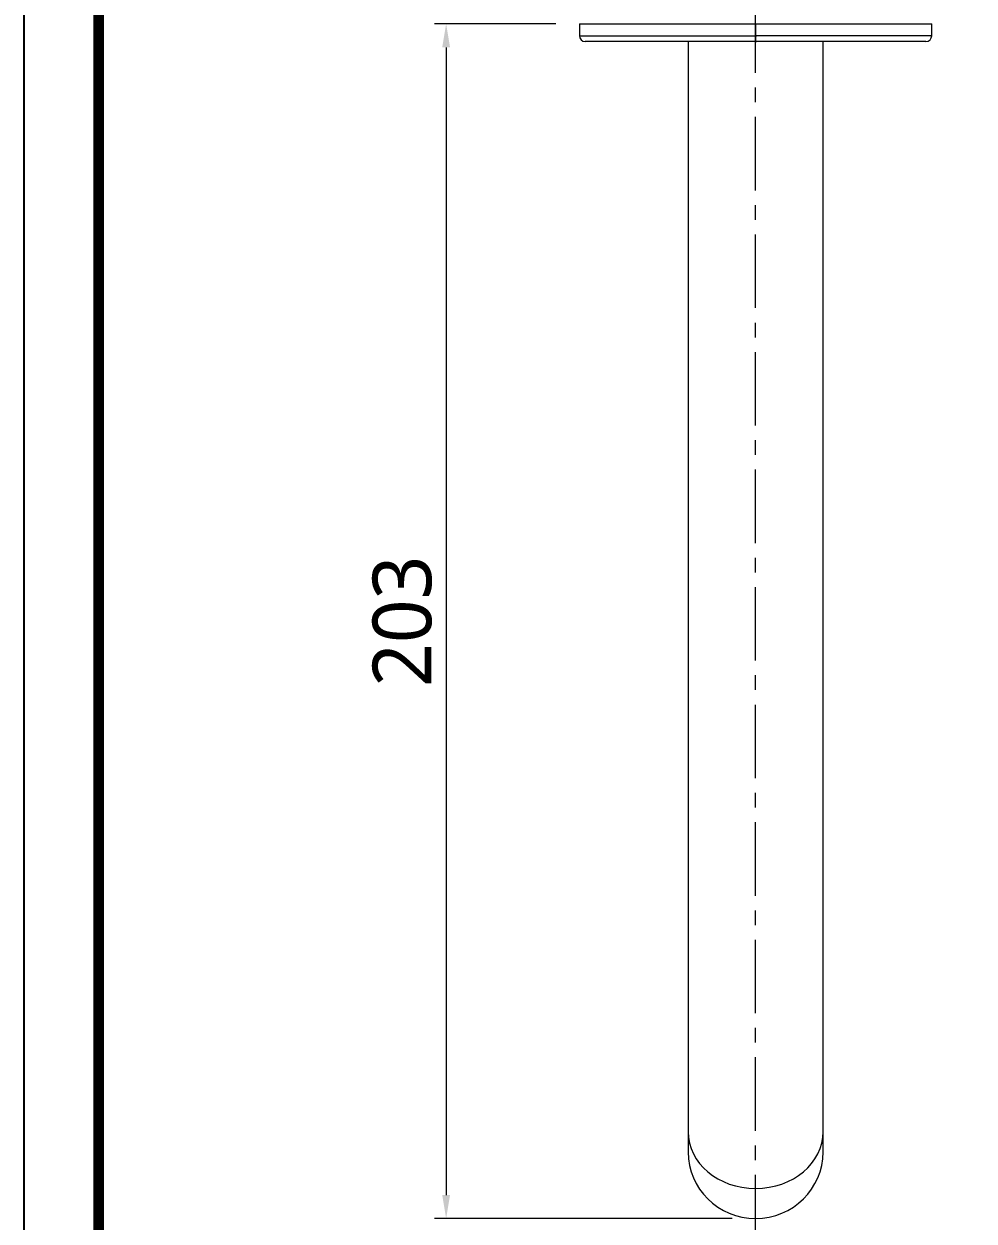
# Model space of a CAD drawing. Extents: x 4138 to 4928, y 0 to 579.
# Drawn here: x 4137.8 to 4299.6, y 264.5 to 468.2 of the extents above; entities that cross this region are included whole.
import ezdxf

# ---------------------------------------------------------------- set-up
doc = ezdxf.new("R2010")
doc.units = 0
doc.header["$LTSCALE"] = 10
doc.header["$MEASUREMENT"] = 0
doc.header["$PDMODE"] = 3
doc.header["$PDSIZE"] = -10
doc.linetypes.add('CENTER', pattern=[2, 1.25, -0.25, 0.25, -0.25])
doc.layers.get('0').update_dxf_attribs({"linetype": 'CONTINUOUS'})
doc.layers.get('DEFPOINTS').update_dxf_attribs({"linetype": 'CONTINUOUS'})
doc.layers.add('1', color=7, linetype='CONTINUOUS')
doc.layers.add('BODY', color=7, linetype='CONTINUOUS')
doc.layers.add('2', color=7, linetype='CONTINUOUS', true_color=0xffffff)
doc.styles.add('Daelim Dimension', font='NanumGothic.ttf')
doc.dimstyles.new('DEFAULT', dxfattribs={"dimscale": 2, "dimtxt": 2, "dimasz": 2, "dimexe": 0, "dimexo": 2, "dimgap": 1, "dimtad": 1, "dimdec": 0, "dimzin": 9, "dimdsep": 46, "dimtxsty": 'Daelim Dimension', "dimcen": 0.5, "dimclrd": 5, "dimclre": 5, "dimclrt": 256, "dimadec": 1, "dimazin": 0, "dimtfac": 1, "dimtdec": 0, "dimtix": 1, "dimtmove": 0, "dimatfit": 3, "dimfxl": 1, "dimtolj": 1, "dimtzin": 1, "dimlwd": 9, "dimlwe": 9, "dimarcsym": 0})

# ---------------------------------------------------------------- blocks, each defined once
blk = doc.blocks.new('*D1')
at = {"color": 5, "lineweight": 9, "ltscale": 0.5, "transparency": 16777216}
for p, q in [((4228.38, 468.15), (4207.69, 468.15)), ((4209.69, 464.15), (4209.69, 268.89)), ((4258.38, 264.89), (4207.69, 264.89))]:
    blk.add_line(p, q, dxfattribs=at)
at = {"color": 5, "ltscale": 0.5, "transparency": 16777216}
for points in [[(4209.02, 464.15), (4210.36, 464.15), (4209.69, 468.15)], [(4209.02, 268.89), (4210.36, 268.89), (4209.69, 264.89)]]:
    blk.add_solid(points, dxfattribs=at)
at = {"layer": 'DEFPOINTS', "color": 0, "ltscale": 0.5, "transparency": 16777216}
for p in [(4232.38, 468.15), (4209.69, 264.89), (4262.38, 264.89)]:
    blk.add_point(p, dxfattribs=at)
at = {"color": 7, "ltscale": 0.5, "transparency": 16777216, "insert": (4202.24, 366.52), "char_height": 10, "attachment_point": 5, "rotation": 90, "style": 'Daelim Dimension'}
blk.add_mtext('\\A1;203', dxfattribs=at)

msp = doc.modelspace()

# ---------------------------------------------------------------- linework, layer by layer
at = {"ltscale": 0.5}
msp.add_lwpolyline([(4137.8, 0), (4927.68, 0), (4927.68, 578.76), (4137.8, 578.76)], close=True, dxfattribs=at)
at = {"color": 5, "linetype": 'ByBlock', "lineweight": 200, "const_width": 1.82}
msp.add_lwpolyline([(4150.5, 24.78), (4914.9, 24.78), (4914.9, 565.32), (4150.5, 565.32)], close=True, dxfattribs=at)
at = {"layer": '1', "color": 7, "linetype": 'Continuous', "lineweight": 18}
for p, q in [((4232.38, 468.15), (4262.38, 468.15)), ((4232.38, 468.15), (4232.38, 466.15)), ((4262.38, 468.15), (4292.38, 468.15)), ((4292.38, 466.15), (4292.38, 468.15)), ((4262.38, 465.15), (4233.38, 465.15)), ((4250.88, 465.15), (4250.88, 279.65)), ((4262.38, 465.15), (4262.56, 465.15)), ((4262.38, 465.15), (4262.56, 465.15)), ((4291.38, 465.15), (4262.56, 465.15)), ((4273.88, 279.65), (4273.88, 465.15))]:
    msp.add_line(p, q, dxfattribs=at)
at = {"layer": '1', "color": 7, "linetype": 'Continuous', "lineweight": 13}
for p, q in [((4262.38, 468.15), (4262.38, 466.15)), ((4232.38, 466.15), (4262.38, 466.15)), ((4262.38, 466.15), (4262.56, 466.15)), ((4262.38, 466.15), (4262.38, 465.15)), ((4292.38, 466.15), (4262.56, 466.15))]:
    msp.add_line(p, q, dxfattribs=at)
at = {"layer": '1', "color": 7, "linetype": 'Continuous', "lineweight": 18}
for centre, start, end in [((4233.38, 466.15), 180, 270), ((4291.38, 466.15), 270, 0)]:
    msp.add_arc(centre, 1, start, end, dxfattribs=at)
for start_param, end_param in [(3.141593, 4.712389), (4.712389, 6.283185)]:
    msp.add_ellipse((4262.38, 279.65), major_axis=(11.5, 0), ratio=0.8391, start_param=start_param, end_param=end_param, dxfattribs=at)
at = {"layer": '2', "color": 7, "linetype": 'Continuous', "lineweight": 18}
for p, q in [((4250.88, 279.65), (4250.88, 276.22)), ((4273.88, 276.22), (4273.88, 279.65))]:
    msp.add_line(p, q, dxfattribs=at)
for centre, ratio, start_param, end_param in [((4262.38, 279.65), 0.8391, 3.141593, 4.712389), ((4262.38, 279.65), 0.8391, 4.712389, 6.283185), ((4262.38, 276.22), 0.984808, 3.141593, 4.712389), ((4262.38, 276.22), 0.984808, 4.712389, 6.283185)]:
    msp.add_ellipse(centre, major_axis=(11.5, 0), ratio=ratio, start_param=start_param, end_param=end_param, dxfattribs=at)
at = {"layer": 'BODY', "color": 1, "linetype": 'CENTER', "lineweight": 5}
msp.add_line((4262.38, 259.82), (4262.38, 490.6), dxfattribs=at)

# ---------------------------------------------------------------- dimensions: what is measured, and where the dimension line sits
at = {"color": 5, "ltscale": 0.5}
dim = msp.add_linear_dim(base=(4209.69, 264.89), p1=(4232.38, 468.15), p2=(4262.38, 264.89), angle=90, dimstyle='DEFAULT', override={"dimtxt": 5, "dimexe": 1, "dimclrt": 7}, dxfattribs=at)
dim.commit()
dim.dimension.update_dxf_attribs({"geometry": '*D1', "text_midpoint": (4202.24, 366.52)})

doc.saveas('drawing.dxf')
